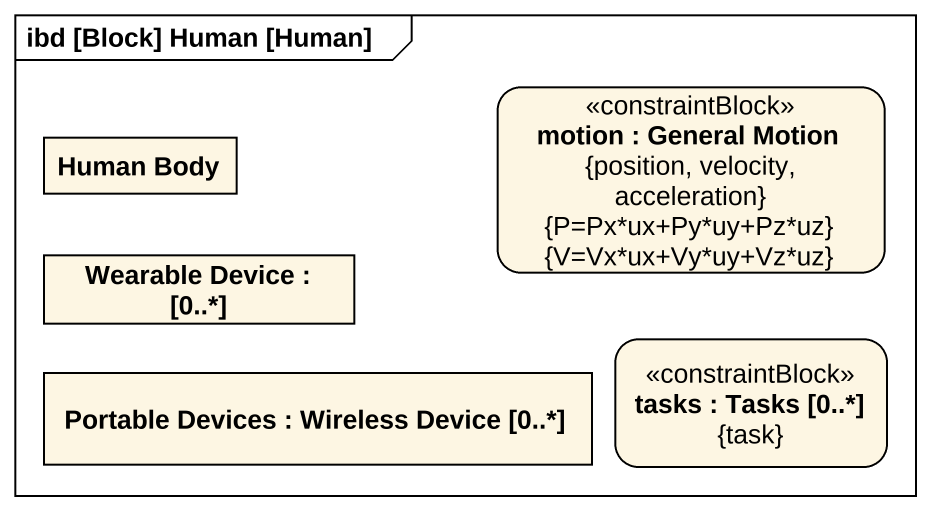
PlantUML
@startuml
mainframe ibd [Block] Human [Human]
rectangle "motion : General Motion\n{position, velocity, acceleration}\n{P=Px*ux+Py*uy+Pz*uz}\n{V=Vx*ux+Vy*uy+Vz*uz}" as motion <<constraintBlock>>
rectangle "Human Body" as Human_Body
rectangle "Wearable Device :  [0..*]" as Wearable_Device
rectangle "tasks : Tasks [0..*]\n{task}" as tasks <<constraintBlock>>
rectangle "Portable Devices : Wireless Device [0..*]" as Portable_Devices
@enduml
